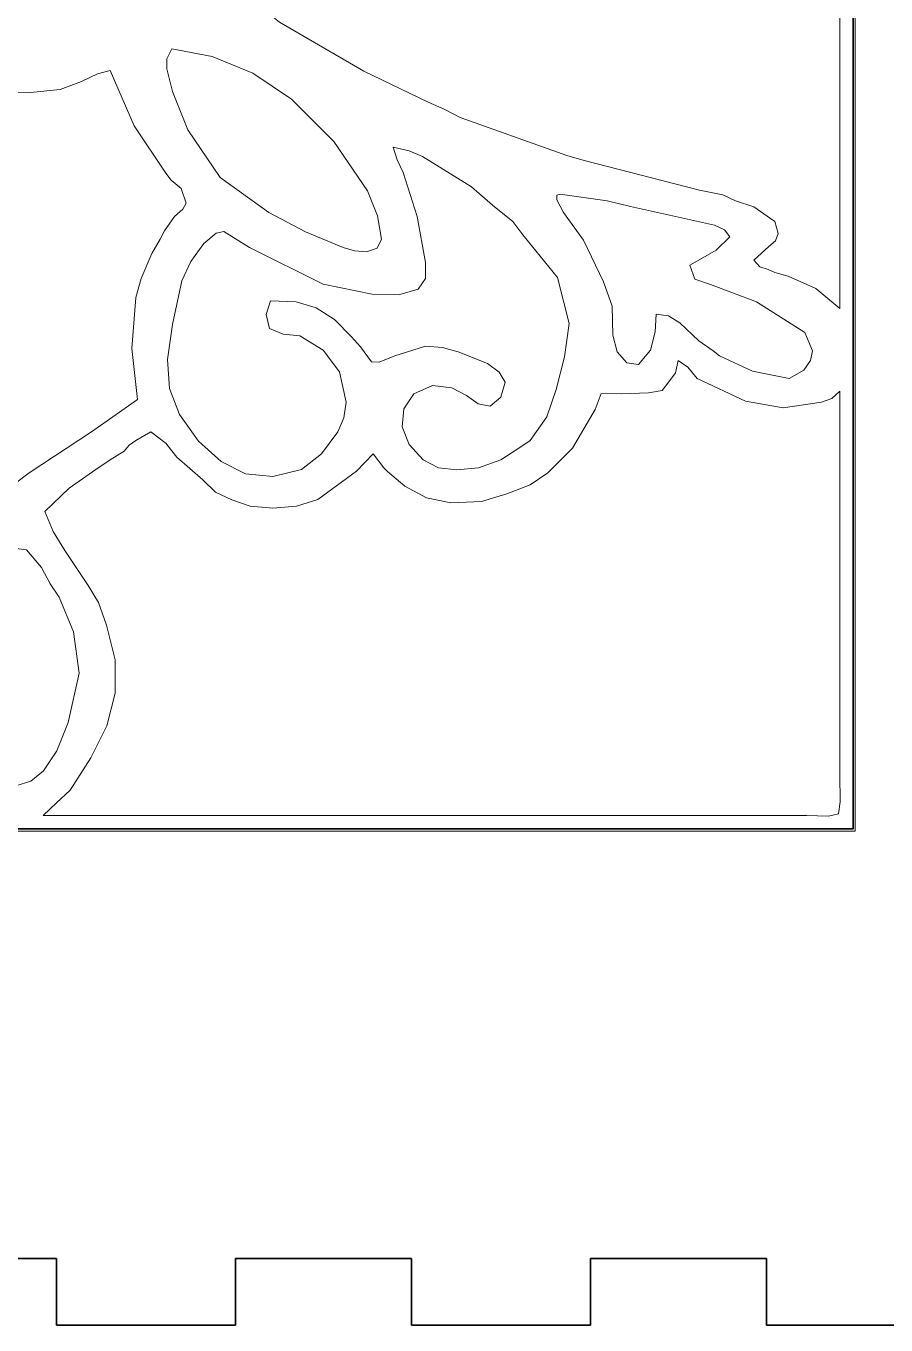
# Model space of a CAD drawing. Header units: millimetres. Extents: x -423 to 44, y -358 to 68.
# Drawn here: x -277.8 to -239, y -357.7 to -299.2 of the extents above; entities that cross this region are included whole.
import ezdxf

# ---------------------------------------------------------------- set-up
doc = ezdxf.new("R2010")
doc.units = ezdxf.units.MM
doc.header["$MEASUREMENT"] = 0
doc.layers.add('Capa 1', color=7, linetype='Continuous')

msp = doc.modelspace()

# ---------------------------------------------------------------- linework, layer by layer
at = {"layer": 'Capa 1', "color": 250, "lineweight": 5}
for points, knots in [([(-316.1, -335.45), (-316.1, -335.45), (-240.4, -335.45), (-240.4, -335.45), (-240.4, -335.45), (-240.4, -335.45), (-240.4, -259.75), (-240.4, -259.75), (-240.4, -259.75), (-240.4, -259.75), (-316.1, -259.75), (-316.1, -259.75), (-316.1, -259.75), (-316.1, -259.75), (-316.1, -335.45), (-316.1, -335.45)], [0, 0, 0, 0, 0.2, 0.2, 0.2, 0.2, 0.4, 0.4, 0.4, 0.4, 0.6, 0.6, 0.6, 0.6, 1, 1, 1, 1]), ([(-244.975, -285.575), (-244.975, -285.575), (-244.4, -286.1), (-244.4, -286.1), (-244.4, -286.1), (-244.4, -286.1), (-244.35, -286.125), (-244.35, -286.125), (-244.35, -286.125), (-244.35, -286.125), (-244, -286.425), (-244, -286.425), (-244, -286.425), (-244, -286.425), (-243.875, -286.925), (-243.875, -286.925), (-243.875, -286.925), (-243.875, -286.925), (-244.3, -287.525), (-244.3, -287.525), (-244.3, -287.525), (-244.3, -287.525), (-244.975, -287.95), (-244.975, -287.95), (-244.975, -287.95), (-244.975, -287.95), (-245.375, -288.0749), (-245.375, -288.0749), (-245.375, -288.0749), (-245.375, -288.0749), (-245.7999, -288.225), (-245.7999, -288.225), (-245.7999, -288.225), (-245.7999, -288.225), (-246.9999, -288.65), (-246.9999, -288.65), (-246.9999, -288.65), (-246.9999, -288.65), (-248.325, -288.9), (-248.325, -288.9), (-248.325, -288.9), (-248.325, -288.9), (-250.1, -289.35), (-250.1, -289.35), (-250.1, -289.35), (-250.1, -289.35), (-250.975, -289.475), (-250.975, -289.475), (-250.975, -289.475), (-250.975, -289.475), (-255.9, -291.075), (-255.9, -291.075), (-255.9, -291.075), (-255.9, -291.075), (-256.65, -291.425), (-256.65, -291.425), (-256.65, -291.425), (-256.65, -291.425), (-262.625, -294.075), (-262.625, -294.075), (-262.625, -294.075), (-262.625, -294.075), (-263.95, -294.875), (-263.95, -294.875), (-263.95, -294.875), (-263.95, -294.875), (-264.7, -295.225), (-264.7, -295.225), (-264.7, -295.225), (-264.7, -295.225), (-267.3, -296.95), (-267.3, -296.95), (-267.3, -296.95), (-267.3, -296.95), (-267.575, -297.225), (-267.575, -297.225), (-267.575, -297.225), (-267.575, -297.225), (-267.65, -297.65), (-267.65, -297.65), (-267.65, -297.65), (-267.65, -297.65), (-267.1, -298.4), (-267.1, -298.4), (-267.1, -298.4), (-267.1, -298.4), (-266.35, -299), (-266.35, -299), (-266.35, -299), (-266.35, -299), (-262.55, -301.2), (-262.55, -301.2), (-262.55, -301.2), (-262.55, -301.2), (-259.65, -302.6), (-259.65, -302.6), (-259.65, -302.6), (-259.65, -302.6), (-258.925, -302.925), (-258.925, -302.925), (-258.925, -302.925), (-258.925, -302.925), (-258.2, -303.3), (-258.2, -303.3), (-258.2, -303.3), (-258.2, -303.3), (-253.4, -305), (-253.4, -305), (-253.4, -305), (-253.4, -305), (-252.625, -305.225), (-252.625, -305.225), (-252.625, -305.225), (-252.625, -305.225), (-247.425, -306.575), (-247.425, -306.575), (-247.425, -306.575), (-247.425, -306.575), (-246.375, -306.775), (-246.375, -306.775), (-246.375, -306.775), (-246.375, -306.775), (-245.7999, -307.05), (-245.7999, -307.05), (-245.7999, -307.05), (-245.7999, -307.05), (-244.975, -307.3249), (-244.975, -307.3249), (-244.975, -307.3249), (-244.975, -307.3249), (-244.2249, -307.85), (-244.2249, -307.85), (-244.2249, -307.85), (-244.2249, -307.85), (-244.0249, -307.975), (-244.0249, -307.975), (-244.0249, -307.975), (-244.0249, -307.975), (-243.875, -308.525), (-243.875, -308.525), (-243.875, -308.525), (-243.875, -308.525), (-244, -308.85), (-244, -308.85), (-244, -308.85), (-244, -308.85), (-244.3, -309.1), (-244.3, -309.1), (-244.3, -309.1), (-244.3, -309.1), (-244.975, -309.725), (-244.975, -309.725), (-244.975, -309.725), (-244.975, -309.725), (-244.7, -310.025), (-244.7, -310.025), (-244.7, -310.025), (-244.7, -310.025), (-244.325, -310.15), (-244.325, -310.15), (-244.325, -310.15), (-244.325, -310.15), (-244.0249, -310.275), (-244.0249, -310.275), (-244.0249, -310.275), (-244.0249, -310.275), (-243.4249, -310.45), (-243.4249, -310.45), (-243.4249, -310.45), (-243.4249, -310.45), (-242.175, -311), (-242.175, -311), (-242.175, -311), (-242.175, -311), (-241.1, -311.9), (-241.1, -311.9), (-241.1, -311.9), (-241.1, -311.9), (-241.1, -283.375), (-241.1, -283.375), (-241.1, -283.375), (-241.1, -283.375), (-241.675, -283.925), (-241.675, -283.925), (-241.675, -283.925), (-241.675, -283.925), (-242.875, -284.625), (-242.875, -284.625), (-242.875, -284.625), (-242.875, -284.625), (-244.0249, -285), (-244.0249, -285), (-244.0249, -285), (-244.0249, -285), (-244.975, -285.575), (-244.975, -285.575)], [0, 0, 0, 0, 0.02, 0.02, 0.02, 0.02, 0.04, 0.04, 0.04, 0.04, 0.06, 0.06, 0.06, 0.06, 0.08, 0.08, 0.08, 0.08, 0.1, 0.1, 0.1, 0.1, 0.12, 0.12, 0.12, 0.12, 0.14, 0.14, 0.14, 0.14, 0.16, 0.16, 0.16, 0.16, 0.18, 0.18, 0.18, 0.18, 0.2, 0.2, 0.2, 0.2, 0.22, 0.22, 0.22, 0.22, 0.24, 0.24, 0.24, 0.24, 0.26, 0.26, 0.26, 0.26, 0.28, 0.28, 0.28, 0.28, 0.3, 0.3, 0.3, 0.3, 0.32, 0.32, 0.32, 0.32, 0.34, 0.34, 0.34, 0.34, 0.36, 0.36, 0.36, 0.36, 0.38, 0.38, 0.38, 0.38, 0.4, 0.4, 0.4, 0.4, 0.42, 0.42, 0.42, 0.42, 0.44, 0.44, 0.44, 0.44, 0.46, 0.46, 0.46, 0.46, 0.48, 0.48, 0.48, 0.48, 0.5, 0.5, 0.5, 0.5, 0.52, 0.52, 0.52, 0.52, 0.54, 0.54, 0.54, 0.54, 0.56, 0.56, 0.56, 0.56, 0.58, 0.58, 0.58, 0.58, 0.6, 0.6, 0.6, 0.6, 0.62, 0.62, 0.62, 0.62, 0.64, 0.64, 0.64, 0.64, 0.66, 0.66, 0.66, 0.66, 0.68, 0.68, 0.68, 0.68, 0.7, 0.7, 0.7, 0.7, 0.72, 0.72, 0.72, 0.72, 0.74, 0.74, 0.74, 0.74, 0.76, 0.76, 0.76, 0.76, 0.78, 0.78, 0.78, 0.78, 0.8, 0.8, 0.8, 0.8, 0.82, 0.82, 0.82, 0.82, 0.84, 0.84, 0.84, 0.84, 0.86, 0.86, 0.86, 0.86, 0.88, 0.88, 0.88, 0.88, 0.9, 0.9, 0.9, 0.9, 0.92, 0.92, 0.92, 0.92, 0.94, 0.94, 0.94, 0.94, 0.96, 0.96, 0.96, 0.96, 1, 1, 1, 1]), ([(-261.75, -308.775), (-261.75, -308.775), (-261.925, -307.7249), (-261.925, -307.7249), (-261.925, -307.7249), (-261.925, -307.7249), (-262.375, -306.6), (-262.375, -306.6), (-262.375, -306.6), (-262.375, -306.6), (-263.9, -304.375), (-263.9, -304.375), (-263.9, -304.375), (-263.9, -304.375), (-265.8, -302.475), (-265.8, -302.475), (-265.8, -302.475), (-265.8, -302.475), (-267.55, -301.3), (-267.55, -301.3), (-267.55, -301.3), (-267.55, -301.3), (-269.375, -300.55), (-269.375, -300.55), (-269.375, -300.55), (-269.375, -300.55), (-271.1999, -300.2), (-271.1999, -300.2), (-271.1999, -300.2), (-271.1999, -300.2), (-271.425, -300.65), (-271.425, -300.65), (-271.425, -300.65), (-271.425, -300.65), (-271.425, -301.1), (-271.425, -301.1), (-271.425, -301.1), (-271.425, -301.1), (-271.175, -302.125), (-271.175, -302.125), (-271.175, -302.125), (-271.175, -302.125), (-270.475, -303.85), (-270.475, -303.85), (-270.475, -303.85), (-270.475, -303.85), (-269.0249, -306), (-269.0249, -306), (-269.0249, -306), (-269.0249, -306), (-266.825, -307.575), (-266.825, -307.575), (-266.825, -307.575), (-266.825, -307.575), (-265.175, -308.45), (-265.175, -308.45), (-265.175, -308.45), (-265.175, -308.45), (-263.475, -309.15), (-263.475, -309.15), (-263.475, -309.15), (-263.475, -309.15), (-262.975, -309.3), (-262.975, -309.3), (-262.975, -309.3), (-262.975, -309.3), (-262.425, -309.35), (-262.425, -309.35), (-262.425, -309.35), (-262.425, -309.35), (-261.95, -309.175), (-261.95, -309.175), (-261.95, -309.175), (-261.95, -309.175), (-261.75, -308.775), (-261.75, -308.775)], [0, 0, 0, 0, 0.05, 0.05, 0.05, 0.05, 0.1, 0.1, 0.1, 0.1, 0.15, 0.15, 0.15, 0.15, 0.2, 0.2, 0.2, 0.2, 0.25, 0.25, 0.25, 0.25, 0.3, 0.3, 0.3, 0.3, 0.35, 0.35, 0.35, 0.35, 0.4, 0.4, 0.4, 0.4, 0.45, 0.45, 0.45, 0.45, 0.5, 0.5, 0.5, 0.5, 0.55, 0.55, 0.55, 0.55, 0.6, 0.6, 0.6, 0.6, 0.65, 0.65, 0.65, 0.65, 0.7, 0.7, 0.7, 0.7, 0.75, 0.75, 0.75, 0.75, 0.8, 0.8, 0.8, 0.8, 0.85, 0.85, 0.85, 0.85, 0.9, 0.9, 0.9, 0.9, 1, 1, 1, 1]), ([(-283.5, -313.35), (-283.5, -313.35), (-283.775, -315.8), (-283.775, -315.8), (-283.775, -315.8), (-283.775, -315.8), (-278.25, -319.775), (-278.25, -319.775), (-278.25, -319.775), (-278.25, -319.775), (-277.625, -319.3), (-277.625, -319.3), (-277.625, -319.3), (-277.625, -319.3), (-274.825, -317.45), (-274.825, -317.45), (-274.825, -317.45), (-274.825, -317.45), (-272.75, -316), (-272.75, -316), (-272.75, -316), (-272.75, -316), (-273, -313.7), (-273, -313.7), (-273, -313.7), (-273, -313.7), (-272.825, -311.4), (-272.825, -311.4), (-272.825, -311.4), (-272.825, -311.4), (-272.575, -310.55), (-272.575, -310.55), (-272.575, -310.55), (-272.575, -310.55), (-272.1, -309.425), (-272.1, -309.425), (-272.1, -309.425), (-272.1, -309.425), (-271.725, -308.775), (-271.725, -308.775), (-271.725, -308.775), (-271.725, -308.775), (-271.525, -308.4), (-271.525, -308.4), (-271.525, -308.4), (-271.525, -308.4), (-271.075, -307.75), (-271.075, -307.75), (-271.075, -307.75), (-271.075, -307.75), (-270.7, -307.425), (-270.7, -307.425), (-270.7, -307.425), (-270.7, -307.425), (-270.55, -307.15), (-270.55, -307.15), (-270.55, -307.15), (-270.55, -307.15), (-270.775, -306.5), (-270.775, -306.5), (-270.775, -306.5), (-270.775, -306.5), (-271.225, -306.1249), (-271.225, -306.1249), (-271.225, -306.1249), (-271.225, -306.1249), (-271.475, -305.8), (-271.475, -305.8), (-271.475, -305.8), (-271.475, -305.8), (-272.9, -303.675), (-272.9, -303.675), (-272.9, -303.675), (-272.9, -303.675), (-273.975, -301.1749), (-273.975, -301.1749), (-273.975, -301.1749), (-273.975, -301.1749), (-274.55, -301.325), (-274.55, -301.325), (-274.55, -301.325), (-274.55, -301.325), (-275.275, -301.675), (-275.275, -301.675), (-275.275, -301.675), (-275.275, -301.675), (-276.225, -302.025), (-276.225, -302.025), (-276.225, -302.025), (-276.225, -302.025), (-277.575, -302.175), (-277.575, -302.175), (-277.575, -302.175), (-277.575, -302.175), (-279.2, -302.15), (-279.2, -302.15), (-279.2, -302.15), (-279.2, -302.15), (-280.8, -301.75), (-280.8, -301.75), (-280.8, -301.75), (-280.8, -301.75), (-281.675, -301.325), (-281.675, -301.325), (-281.675, -301.325), (-281.675, -301.325), (-282.575, -301.05), (-282.575, -301.05), (-282.575, -301.05), (-282.575, -301.05), (-283.95, -304.175), (-283.95, -304.175), (-283.95, -304.175), (-283.95, -304.175), (-285.375, -306.1249), (-285.375, -306.1249), (-285.375, -306.1249), (-285.375, -306.1249), (-285.925, -306.775), (-285.925, -306.775), (-285.925, -306.775), (-285.925, -306.775), (-285.95, -307.1249), (-285.95, -307.1249), (-285.95, -307.1249), (-285.95, -307.1249), (-285.85, -307.35), (-285.85, -307.35), (-285.85, -307.35), (-285.85, -307.35), (-285.6, -307.475), (-285.6, -307.475), (-285.6, -307.475), (-285.6, -307.475), (-285.475, -307.575), (-285.475, -307.575), (-285.475, -307.575), (-285.475, -307.575), (-285.475, -307.6), (-285.475, -307.6), (-285.475, -307.6), (-285.475, -307.6), (-285.4, -307.775), (-285.4, -307.775), (-285.4, -307.775), (-285.4, -307.775), (-284.975, -308.35), (-284.975, -308.35), (-284.975, -308.35), (-284.975, -308.35), (-284.275, -309.55), (-284.275, -309.55), (-284.275, -309.55), (-284.275, -309.55), (-283.675, -311.375), (-283.675, -311.375), (-283.675, -311.375), (-283.675, -311.375), (-283.5, -313.35), (-283.5, -313.35)], [0, 0, 0, 0, 0.0243902, 0.0243902, 0.0243902, 0.0243902, 0.0487805, 0.0487805, 0.0487805, 0.0487805, 0.0731707, 0.0731707, 0.0731707, 0.0731707, 0.097561, 0.097561, 0.097561, 0.097561, 0.1219512, 0.1219512, 0.1219512, 0.1219512, 0.1463415, 0.1463415, 0.1463415, 0.1463415, 0.1707317, 0.1707317, 0.1707317, 0.1707317, 0.195122, 0.195122, 0.195122, 0.195122, 0.2195122, 0.2195122, 0.2195122, 0.2195122, 0.2439024, 0.2439024, 0.2439024, 0.2439024, 0.2682927, 0.2682927, 0.2682927, 0.2682927, 0.2926829, 0.2926829, 0.2926829, 0.2926829, 0.3170732, 0.3170732, 0.3170732, 0.3170732, 0.3414634, 0.3414634, 0.3414634, 0.3414634, 0.3658537, 0.3658537, 0.3658537, 0.3658537, 0.3902439, 0.3902439, 0.3902439, 0.3902439, 0.4146341, 0.4146341, 0.4146341, 0.4146341, 0.4390244, 0.4390244, 0.4390244, 0.4390244, 0.4634146, 0.4634146, 0.4634146, 0.4634146, 0.4878049, 0.4878049, 0.4878049, 0.4878049, 0.5121951, 0.5121951, 0.5121951, 0.5121951, 0.5365854, 0.5365854, 0.5365854, 0.5365854, 0.5609756, 0.5609756, 0.5609756, 0.5609756, 0.5853659, 0.5853659, 0.5853659, 0.5853659, 0.6097561, 0.6097561, 0.6097561, 0.6097561, 0.6341463, 0.6341463, 0.6341463, 0.6341463, 0.6585366, 0.6585366, 0.6585366, 0.6585366, 0.6829268, 0.6829268, 0.6829268, 0.6829268, 0.7073171, 0.7073171, 0.7073171, 0.7073171, 0.7317073, 0.7317073, 0.7317073, 0.7317073, 0.7560976, 0.7560976, 0.7560976, 0.7560976, 0.7804878, 0.7804878, 0.7804878, 0.7804878, 0.804878, 0.804878, 0.804878, 0.804878, 0.8292683, 0.8292683, 0.8292683, 0.8292683, 0.8536585, 0.8536585, 0.8536585, 0.8536585, 0.8780488, 0.8780488, 0.8780488, 0.8780488, 0.902439, 0.902439, 0.902439, 0.902439, 0.9268293, 0.9268293, 0.9268293, 0.9268293, 0.9512195, 0.9512195, 0.9512195, 0.9512195, 1, 1, 1, 1]), ([(-266.75, -311.55), (-266.75, -311.55), (-265.6, -311.6), (-265.6, -311.6), (-265.6, -311.6), (-265.6, -311.6), (-264.7, -311.875), (-264.7, -311.875), (-264.7, -311.875), (-264.7, -311.875), (-263.875, -312.4), (-263.875, -312.4), (-263.875, -312.4), (-263.875, -312.4), (-263.1, -313.175), (-263.1, -313.175), (-263.1, -313.175), (-263.1, -313.175), (-262.7, -313.625), (-262.7, -313.625), (-262.7, -313.625), (-262.7, -313.625), (-262.2, -314.3), (-262.2, -314.3), (-262.2, -314.3), (-262.2, -314.3), (-261.85, -314.325), (-261.85, -314.325), (-261.85, -314.325), (-261.85, -314.325), (-261.15, -314.025), (-261.15, -314.025), (-261.15, -314.025), (-261.15, -314.025), (-259.775, -313.6), (-259.775, -313.6), (-259.775, -313.6), (-259.775, -313.6), (-259, -313.65), (-259, -313.65), (-259, -313.65), (-259, -313.65), (-258.3, -313.85), (-258.3, -313.85), (-258.3, -313.85), (-258.3, -313.85), (-256.975, -314.375), (-256.975, -314.375), (-256.975, -314.375), (-256.975, -314.375), (-256.45, -314.775), (-256.45, -314.775), (-256.45, -314.775), (-256.45, -314.775), (-256.175, -315.225), (-256.175, -315.225), (-256.175, -315.225), (-256.175, -315.225), (-256.375, -315.9), (-256.375, -315.9), (-256.375, -315.9), (-256.375, -315.9), (-256.85, -316.3), (-256.85, -316.3), (-256.85, -316.3), (-256.85, -316.3), (-257.4, -316.2), (-257.4, -316.2), (-257.4, -316.2), (-257.4, -316.2), (-257.925, -315.825), (-257.925, -315.825), (-257.925, -315.825), (-257.925, -315.825), (-258.575, -315.475), (-258.575, -315.475), (-258.575, -315.475), (-258.575, -315.475), (-259.45, -315.375), (-259.45, -315.375), (-259.45, -315.375), (-259.45, -315.375), (-260.3, -315.75), (-260.3, -315.75), (-260.3, -315.75), (-260.3, -315.75), (-260.75, -316.425), (-260.75, -316.425), (-260.75, -316.425), (-260.75, -316.425), (-260.825, -317.225), (-260.825, -317.225), (-260.825, -317.225), (-260.825, -317.225), (-260.5, -318.025), (-260.5, -318.025), (-260.5, -318.025), (-260.5, -318.025), (-259.875, -318.725), (-259.875, -318.725), (-259.875, -318.725), (-259.875, -318.725), (-259.175, -319.075), (-259.175, -319.075), (-259.175, -319.075), (-259.175, -319.075), (-258.35, -319.175), (-258.35, -319.175), (-258.35, -319.175), (-258.35, -319.175), (-257.375, -319.075), (-257.375, -319.075), (-257.375, -319.075), (-257.375, -319.075), (-256.375, -318.725), (-256.375, -318.725), (-256.375, -318.725), (-256.375, -318.725), (-255.6, -318.225), (-255.6, -318.225), (-255.6, -318.225), (-255.6, -318.225), (-255.05, -317.85), (-255.05, -317.85), (-255.05, -317.85), (-255.05, -317.85), (-254.3, -316.775), (-254.3, -316.775), (-254.3, -316.775), (-254.3, -316.775), (-253.875, -315.55), (-253.875, -315.55), (-253.875, -315.55), (-253.875, -315.55), (-253.5, -314.0749), (-253.5, -314.0749), (-253.5, -314.0749), (-253.5, -314.0749), (-253.3, -312.575), (-253.3, -312.575), (-253.3, -312.575), (-253.3, -312.575), (-253.825, -310.4999), (-253.825, -310.4999), (-253.825, -310.4999), (-253.825, -310.4999), (-255.375, -308.575), (-255.375, -308.575), (-255.375, -308.575), (-255.375, -308.575), (-255.825, -307.975), (-255.825, -307.975), (-255.825, -307.975), (-255.825, -307.975), (-256.75, -307.25), (-256.75, -307.25), (-256.75, -307.25), (-256.75, -307.25), (-257.7, -306.425), (-257.7, -306.425), (-257.7, -306.425), (-257.7, -306.425), (-259.8999, -305.05), (-259.8999, -305.05), (-259.8999, -305.05), (-259.8999, -305.05), (-260.5, -304.8), (-260.5, -304.8), (-260.5, -304.8), (-260.5, -304.8), (-261.225, -304.625), (-261.225, -304.625), (-261.225, -304.625), (-261.225, -304.625), (-261.05, -305.2), (-261.05, -305.2), (-261.05, -305.2), (-261.05, -305.2), (-260.775, -305.775), (-260.775, -305.775), (-260.775, -305.775), (-260.775, -305.775), (-260.15, -307.75), (-260.15, -307.75), (-260.15, -307.75), (-260.15, -307.75), (-259.775, -309.825), (-259.775, -309.825), (-259.775, -309.825), (-259.775, -309.825), (-259.775, -310.55), (-259.775, -310.55), (-259.775, -310.55), (-259.775, -310.55), (-260.0999, -311.025), (-260.0999, -311.025), (-260.0999, -311.025), (-260.0999, -311.025), (-260.925, -311.275), (-260.925, -311.275), (-260.925, -311.275), (-260.925, -311.275), (-262.175, -311.25), (-262.175, -311.25), (-262.175, -311.25), (-262.175, -311.25), (-264.375, -310.8), (-264.375, -310.8), (-264.375, -310.8), (-264.375, -310.8), (-267.7, -309.15), (-267.7, -309.15), (-267.7, -309.15), (-267.7, -309.15), (-268.85, -308.425), (-268.85, -308.425), (-268.85, -308.425), (-268.85, -308.425), (-269.2, -308.5), (-269.2, -308.5), (-269.2, -308.5), (-269.2, -308.5), (-269.75, -308.975), (-269.75, -308.975), (-269.75, -308.975), (-269.75, -308.975), (-270.35, -309.775), (-270.35, -309.775), (-270.35, -309.775), (-270.35, -309.775), (-270.75, -310.65), (-270.75, -310.65), (-270.75, -310.65), (-270.75, -310.65), (-271.175, -312.625), (-271.175, -312.625), (-271.175, -312.625), (-271.175, -312.625), (-271.3999, -314.2), (-271.3999, -314.2), (-271.3999, -314.2), (-271.3999, -314.2), (-271.3, -315.5), (-271.3, -315.5), (-271.3, -315.5), (-271.3, -315.5), (-270.85, -316.675), (-270.85, -316.675), (-270.85, -316.675), (-270.85, -316.675), (-270, -317.875), (-270, -317.875), (-270, -317.875), (-270, -317.875), (-268.975, -318.8), (-268.975, -318.8), (-268.975, -318.8), (-268.975, -318.8), (-267.875, -319.35), (-267.875, -319.35), (-267.875, -319.35), (-267.875, -319.35), (-266.65, -319.475), (-266.65, -319.475), (-266.65, -319.475), (-266.65, -319.475), (-265.35, -319.15), (-265.35, -319.15), (-265.35, -319.15), (-265.35, -319.15), (-264.45, -318.45), (-264.45, -318.45), (-264.45, -318.45), (-264.45, -318.45), (-263.725, -317.45), (-263.725, -317.45), (-263.725, -317.45), (-263.725, -317.45), (-263.45, -316.825), (-263.45, -316.825), (-263.45, -316.825), (-263.45, -316.825), (-263.35, -316.125), (-263.35, -316.125), (-263.35, -316.125), (-263.35, -316.125), (-263.65, -314.75), (-263.65, -314.75), (-263.65, -314.75), (-263.65, -314.75), (-264.375, -313.775), (-264.375, -313.775), (-264.375, -313.775), (-264.375, -313.775), (-265.425, -313.125), (-265.425, -313.125), (-265.425, -313.125), (-265.425, -313.125), (-266.175, -313.05), (-266.175, -313.05), (-266.175, -313.05), (-266.175, -313.05), (-266.8, -312.8), (-266.8, -312.8), (-266.8, -312.8), (-266.8, -312.8), (-266.95, -312.175), (-266.95, -312.175), (-266.95, -312.175), (-266.95, -312.175), (-266.75, -311.55), (-266.75, -311.55)], [0, 0, 0, 0, 0.0126582, 0.0126582, 0.0126582, 0.0126582, 0.0253165, 0.0253165, 0.0253165, 0.0253165, 0.0379747, 0.0379747, 0.0379747, 0.0379747, 0.0506329, 0.0506329, 0.0506329, 0.0506329, 0.0632911, 0.0632911, 0.0632911, 0.0632911, 0.0759494, 0.0759494, 0.0759494, 0.0759494, 0.0886076, 0.0886076, 0.0886076, 0.0886076, 0.1012658, 0.1012658, 0.1012658, 0.1012658, 0.1139241, 0.1139241, 0.1139241, 0.1139241, 0.1265823, 0.1265823, 0.1265823, 0.1265823, 0.1392405, 0.1392405, 0.1392405, 0.1392405, 0.1518987, 0.1518987, 0.1518987, 0.1518987, 0.164557, 0.164557, 0.164557, 0.164557, 0.1772152, 0.1772152, 0.1772152, 0.1772152, 0.1898734, 0.1898734, 0.1898734, 0.1898734, 0.2025316, 0.2025316, 0.2025316, 0.2025316, 0.2151899, 0.2151899, 0.2151899, 0.2151899, 0.2278481, 0.2278481, 0.2278481, 0.2278481, 0.2405063, 0.2405063, 0.2405063, 0.2405063, 0.2531646, 0.2531646, 0.2531646, 0.2531646, 0.2658228, 0.2658228, 0.2658228, 0.2658228, 0.278481, 0.278481, 0.278481, 0.278481, 0.2911392, 0.2911392, 0.2911392, 0.2911392, 0.3037975, 0.3037975, 0.3037975, 0.3037975, 0.3164557, 0.3164557, 0.3164557, 0.3164557, 0.3291139, 0.3291139, 0.3291139, 0.3291139, 0.3417722, 0.3417722, 0.3417722, 0.3417722, 0.3544304, 0.3544304, 0.3544304, 0.3544304, 0.3670886, 0.3670886, 0.3670886, 0.3670886, 0.3797468, 0.3797468, 0.3797468, 0.3797468, 0.3924051, 0.3924051, 0.3924051, 0.3924051, 0.4050633, 0.4050633, 0.4050633, 0.4050633, 0.4177215, 0.4177215, 0.4177215, 0.4177215, 0.4303797, 0.4303797, 0.4303797, 0.4303797, 0.443038, 0.443038, 0.443038, 0.443038, 0.4556962, 0.4556962, 0.4556962, 0.4556962, 0.4683544, 0.4683544, 0.4683544, 0.4683544, 0.4810127, 0.4810127, 0.4810127, 0.4810127, 0.4936709, 0.4936709, 0.4936709, 0.4936709, 0.5063291, 0.5063291, 0.5063291, 0.5063291, 0.5189873, 0.5189873, 0.5189873, 0.5189873, 0.5316456, 0.5316456, 0.5316456, 0.5316456, 0.5443038, 0.5443038, 0.5443038, 0.5443038, 0.556962, 0.556962, 0.556962, 0.556962, 0.5696203, 0.5696203, 0.5696203, 0.5696203, 0.5822785, 0.5822785, 0.5822785, 0.5822785, 0.5949367, 0.5949367, 0.5949367, 0.5949367, 0.6075949, 0.6075949, 0.6075949, 0.6075949, 0.6202532, 0.6202532, 0.6202532, 0.6202532, 0.6329114, 0.6329114, 0.6329114, 0.6329114, 0.6455696, 0.6455696, 0.6455696, 0.6455696, 0.6582278, 0.6582278, 0.6582278, 0.6582278, 0.6708861, 0.6708861, 0.6708861, 0.6708861, 0.6835443, 0.6835443, 0.6835443, 0.6835443, 0.6962025, 0.6962025, 0.6962025, 0.6962025, 0.7088608, 0.7088608, 0.7088608, 0.7088608, 0.721519, 0.721519, 0.721519, 0.721519, 0.7341772, 0.7341772, 0.7341772, 0.7341772, 0.7468354, 0.7468354, 0.7468354, 0.7468354, 0.7594937, 0.7594937, 0.7594937, 0.7594937, 0.7721519, 0.7721519, 0.7721519, 0.7721519, 0.7848101, 0.7848101, 0.7848101, 0.7848101, 0.7974684, 0.7974684, 0.7974684, 0.7974684, 0.8101266, 0.8101266, 0.8101266, 0.8101266, 0.8227848, 0.8227848, 0.8227848, 0.8227848, 0.835443, 0.835443, 0.835443, 0.835443, 0.8481013, 0.8481013, 0.8481013, 0.8481013, 0.8607595, 0.8607595, 0.8607595, 0.8607595, 0.8734177, 0.8734177, 0.8734177, 0.8734177, 0.8860759, 0.8860759, 0.8860759, 0.8860759, 0.8987342, 0.8987342, 0.8987342, 0.8987342, 0.9113924, 0.9113924, 0.9113924, 0.9113924, 0.9240506, 0.9240506, 0.9240506, 0.9240506, 0.9367089, 0.9367089, 0.9367089, 0.9367089, 0.9493671, 0.9493671, 0.9493671, 0.9493671, 0.9620253, 0.9620253, 0.9620253, 0.9620253, 0.9746835, 0.9746835, 0.9746835, 0.9746835, 1, 1, 1, 1]), ([(-249.3749, -312.15), (-249.3749, -312.15), (-248.825, -312.225), (-248.825, -312.225), (-248.825, -312.225), (-248.825, -312.225), (-248.3, -312.55), (-248.3, -312.55), (-248.3, -312.55), (-248.3, -312.55), (-247.45, -313.35), (-247.45, -313.35), (-247.45, -313.35), (-247.45, -313.35), (-246.7999, -313.8), (-246.7999, -313.8), (-246.7999, -313.8), (-246.7999, -313.8), (-246.525, -314.025), (-246.525, -314.025), (-246.525, -314.025), (-246.525, -314.025), (-245.025, -314.725), (-245.025, -314.725), (-245.025, -314.725), (-245.025, -314.725), (-243.375, -315.05), (-243.375, -315.05), (-243.375, -315.05), (-243.375, -315.05), (-242.725, -314.675), (-242.725, -314.675), (-242.725, -314.675), (-242.725, -314.675), (-242.4249, -314.25), (-242.4249, -314.25), (-242.4249, -314.25), (-242.4249, -314.25), (-242.325, -313.8), (-242.325, -313.8), (-242.325, -313.8), (-242.325, -313.8), (-242.675, -312.975), (-242.675, -312.975), (-242.675, -312.975), (-242.675, -312.975), (-244.85, -311.6), (-244.85, -311.6), (-244.85, -311.6), (-244.85, -311.6), (-246.925, -310.825), (-246.925, -310.825), (-246.925, -310.825), (-246.925, -310.825), (-247.625, -310.575), (-247.625, -310.575), (-247.625, -310.575), (-247.625, -310.575), (-247.85, -309.95), (-247.85, -309.95), (-247.85, -309.95), (-247.85, -309.95), (-247.375, -309.675), (-247.375, -309.675), (-247.375, -309.675), (-247.375, -309.675), (-246.675, -309.275), (-246.675, -309.275), (-246.675, -309.275), (-246.675, -309.275), (-246.05, -308.675), (-246.05, -308.675), (-246.05, -308.675), (-246.05, -308.675), (-246.3, -308.35), (-246.3, -308.35), (-246.3, -308.35), (-246.3, -308.35), (-246.75, -308.15), (-246.75, -308.15), (-246.75, -308.15), (-246.75, -308.15), (-250.525, -307.3), (-250.525, -307.3), (-250.525, -307.3), (-250.525, -307.3), (-251.575, -307.05), (-251.575, -307.05), (-251.575, -307.05), (-251.575, -307.05), (-253.7, -306.75), (-253.7, -306.75), (-253.7, -306.75), (-253.7, -306.75), (-253.85, -306.8), (-253.85, -306.8), (-253.85, -306.8), (-253.85, -306.8), (-253.85, -307), (-253.85, -307), (-253.85, -307), (-253.85, -307), (-253.5499, -307.575), (-253.5499, -307.575), (-253.5499, -307.575), (-253.5499, -307.575), (-252.65, -308.825), (-252.65, -308.825), (-252.65, -308.825), (-252.65, -308.825), (-251.75, -310.6999), (-251.75, -310.6999), (-251.75, -310.6999), (-251.75, -310.6999), (-251.35, -311.8), (-251.35, -311.8), (-251.35, -311.8), (-251.35, -311.8), (-251.325, -313.1), (-251.325, -313.1), (-251.325, -313.1), (-251.325, -313.1), (-251.125, -313.85), (-251.125, -313.85), (-251.125, -313.85), (-251.125, -313.85), (-250.7, -314.35), (-250.7, -314.35), (-250.7, -314.35), (-250.7, -314.35), (-250.1749, -314.425), (-250.1749, -314.425), (-250.1749, -314.425), (-250.1749, -314.425), (-249.625, -313.775), (-249.625, -313.775), (-249.625, -313.775), (-249.625, -313.775), (-249.425, -312.95), (-249.425, -312.95), (-249.425, -312.95), (-249.425, -312.95), (-249.3749, -312.15), (-249.3749, -312.15)], [0, 0, 0, 0, 0.027027, 0.027027, 0.027027, 0.027027, 0.0540541, 0.0540541, 0.0540541, 0.0540541, 0.0810811, 0.0810811, 0.0810811, 0.0810811, 0.1081081, 0.1081081, 0.1081081, 0.1081081, 0.1351351, 0.1351351, 0.1351351, 0.1351351, 0.1621622, 0.1621622, 0.1621622, 0.1621622, 0.1891892, 0.1891892, 0.1891892, 0.1891892, 0.2162162, 0.2162162, 0.2162162, 0.2162162, 0.2432432, 0.2432432, 0.2432432, 0.2432432, 0.2702703, 0.2702703, 0.2702703, 0.2702703, 0.2972973, 0.2972973, 0.2972973, 0.2972973, 0.3243243, 0.3243243, 0.3243243, 0.3243243, 0.3513514, 0.3513514, 0.3513514, 0.3513514, 0.3783784, 0.3783784, 0.3783784, 0.3783784, 0.4054054, 0.4054054, 0.4054054, 0.4054054, 0.4324324, 0.4324324, 0.4324324, 0.4324324, 0.4594595, 0.4594595, 0.4594595, 0.4594595, 0.4864865, 0.4864865, 0.4864865, 0.4864865, 0.5135135, 0.5135135, 0.5135135, 0.5135135, 0.5405405, 0.5405405, 0.5405405, 0.5405405, 0.5675676, 0.5675676, 0.5675676, 0.5675676, 0.5945946, 0.5945946, 0.5945946, 0.5945946, 0.6216216, 0.6216216, 0.6216216, 0.6216216, 0.6486486, 0.6486486, 0.6486486, 0.6486486, 0.6756757, 0.6756757, 0.6756757, 0.6756757, 0.7027027, 0.7027027, 0.7027027, 0.7027027, 0.7297297, 0.7297297, 0.7297297, 0.7297297, 0.7567568, 0.7567568, 0.7567568, 0.7567568, 0.7837838, 0.7837838, 0.7837838, 0.7837838, 0.8108108, 0.8108108, 0.8108108, 0.8108108, 0.8378378, 0.8378378, 0.8378378, 0.8378378, 0.8648649, 0.8648649, 0.8648649, 0.8648649, 0.8918919, 0.8918919, 0.8918919, 0.8918919, 0.9189189, 0.9189189, 0.9189189, 0.9189189, 0.9459459, 0.9459459, 0.9459459, 0.9459459, 1, 1, 1, 1]), ([(-262.125, -318.45), (-262.125, -318.45), (-262.8749, -319.2249), (-262.8749, -319.2249), (-262.8749, -319.2249), (-262.8749, -319.2249), (-264.625, -320.5), (-264.625, -320.5), (-264.625, -320.5), (-264.625, -320.5), (-265.575, -320.8), (-265.575, -320.8), (-265.575, -320.8), (-265.575, -320.8), (-266.65, -320.9), (-266.65, -320.9), (-266.65, -320.9), (-266.65, -320.9), (-267.675, -320.8), (-267.675, -320.8), (-267.675, -320.8), (-267.675, -320.8), (-268.5, -320.525), (-268.5, -320.525), (-268.5, -320.525), (-268.5, -320.525), (-269.2249, -320.175), (-269.2249, -320.175), (-269.2249, -320.175), (-269.2249, -320.175), (-269.8, -319.6249), (-269.8, -319.6249), (-269.8, -319.6249), (-269.8, -319.6249), (-270.975, -318.6), (-270.975, -318.6), (-270.975, -318.6), (-270.975, -318.6), (-271.425, -318.025), (-271.425, -318.025), (-271.425, -318.025), (-271.425, -318.025), (-271.45, -317.975), (-271.45, -317.975), (-271.45, -317.975), (-271.45, -317.975), (-272.15, -317.45), (-272.15, -317.45), (-272.15, -317.45), (-272.15, -317.45), (-272.825, -317.85), (-272.825, -317.85), (-272.825, -317.85), (-272.825, -317.85), (-273.125, -318.05), (-273.125, -318.05), (-273.125, -318.05), (-273.125, -318.05), (-273.35, -318.325), (-273.35, -318.325), (-273.35, -318.325), (-273.35, -318.325), (-273.975, -318.725), (-273.975, -318.725), (-273.975, -318.725), (-273.975, -318.725), (-274.625, -319.15), (-274.625, -319.15), (-274.625, -319.15), (-274.625, -319.15), (-275.825, -320), (-275.825, -320), (-275.825, -320), (-275.825, -320), (-276.925, -321.05), (-276.925, -321.05), (-276.925, -321.05), (-276.925, -321.05), (-276.55, -321.95), (-276.55, -321.95), (-276.55, -321.95), (-276.55, -321.95), (-276.025, -322.7999), (-276.025, -322.7999), (-276.025, -322.7999), (-276.025, -322.7999), (-274.9749, -324.375), (-274.9749, -324.375), (-274.9749, -324.375), (-274.9749, -324.375), (-274.5, -325.15), (-274.5, -325.15), (-274.5, -325.15), (-274.5, -325.15), (-274.15, -326.1749), (-274.15, -326.1749), (-274.15, -326.1749), (-274.15, -326.1749), (-273.75, -327.725), (-273.75, -327.725), (-273.75, -327.725), (-273.75, -327.725), (-273.75, -329.225), (-273.75, -329.225), (-273.75, -329.225), (-273.75, -329.225), (-274.125, -330.7), (-274.125, -330.7), (-274.125, -330.7), (-274.125, -330.7), (-274.85, -332.15), (-274.85, -332.15), (-274.85, -332.15), (-274.85, -332.15), (-275.7749, -333.6), (-275.7749, -333.6), (-275.7749, -333.6), (-275.7749, -333.6), (-276.4, -334.175), (-276.4, -334.175), (-276.4, -334.175), (-276.4, -334.175), (-277, -334.75), (-277, -334.75), (-277, -334.75), (-277, -334.75), (-242.6, -334.75), (-242.6, -334.75), (-242.6, -334.75), (-242.6, -334.75), (-241.6, -334.775), (-241.6, -334.775), (-241.6, -334.775), (-241.6, -334.775), (-241.15, -334.675), (-241.15, -334.675), (-241.15, -334.675), (-241.15, -334.675), (-241.075, -334.125), (-241.075, -334.125), (-241.075, -334.125), (-241.075, -334.125), (-241.1, -332.9), (-241.1, -332.9), (-241.1, -332.9), (-241.1, -332.9), (-241.1, -315.625), (-241.1, -315.625), (-241.1, -315.625), (-241.1, -315.625), (-241.45, -315.95), (-241.45, -315.95), (-241.45, -315.95), (-241.45, -315.95), (-241.925, -316.125), (-241.925, -316.125), (-241.925, -316.125), (-241.925, -316.125), (-243.65, -316.375), (-243.65, -316.375), (-243.65, -316.375), (-243.65, -316.375), (-245.35, -316.075), (-245.35, -316.075), (-245.35, -316.075), (-245.35, -316.075), (-247.525, -315.05), (-247.525, -315.05), (-247.525, -315.05), (-247.525, -315.05), (-247.95, -314.55), (-247.95, -314.55), (-247.95, -314.55), (-247.95, -314.55), (-248.375, -314.25), (-248.375, -314.25), (-248.375, -314.25), (-248.375, -314.25), (-248.5, -314.8), (-248.5, -314.8), (-248.5, -314.8), (-248.5, -314.8), (-248.8, -315.2), (-248.8, -315.2), (-248.8, -315.2), (-248.8, -315.2), (-249.1, -315.6), (-249.1, -315.6), (-249.1, -315.6), (-249.1, -315.6), (-249.725, -315.7), (-249.725, -315.7), (-249.725, -315.7), (-249.725, -315.7), (-250.95, -315.75), (-250.95, -315.75), (-250.95, -315.75), (-250.95, -315.75), (-251.85, -315.725), (-251.85, -315.725), (-251.85, -315.725), (-251.85, -315.725), (-252.125, -316.4499), (-252.125, -316.4499), (-252.125, -316.4499), (-252.125, -316.4499), (-253.1499, -318.2), (-253.1499, -318.2), (-253.1499, -318.2), (-253.1499, -318.2), (-253.875, -318.925), (-253.875, -318.925), (-253.875, -318.925), (-253.875, -318.925), (-254.25, -319.3), (-254.25, -319.3), (-254.25, -319.3), (-254.25, -319.3), (-255.05, -319.85), (-255.05, -319.85), (-255.05, -319.85), (-255.05, -319.85), (-256.1, -320.25), (-256.1, -320.25), (-256.1, -320.25), (-256.1, -320.25), (-257.25, -320.6), (-257.25, -320.6), (-257.25, -320.6), (-257.25, -320.6), (-258.625, -320.65), (-258.625, -320.65), (-258.625, -320.65), (-258.625, -320.65), (-259.725, -320.4249), (-259.725, -320.4249), (-259.725, -320.4249), (-259.725, -320.4249), (-260.7, -319.9), (-260.7, -319.9), (-260.7, -319.9), (-260.7, -319.9), (-261.475, -319.25), (-261.475, -319.25), (-261.475, -319.25), (-261.475, -319.25), (-261.65, -319.075), (-261.65, -319.075), (-261.65, -319.075), (-261.65, -319.075), (-262.125, -318.45), (-262.125, -318.45)], [0, 0, 0, 0, 0.015625, 0.015625, 0.015625, 0.015625, 0.03125, 0.03125, 0.03125, 0.03125, 0.046875, 0.046875, 0.046875, 0.046875, 0.0625, 0.0625, 0.0625, 0.0625, 0.078125, 0.078125, 0.078125, 0.078125, 0.09375, 0.09375, 0.09375, 0.09375, 0.109375, 0.109375, 0.109375, 0.109375, 0.125, 0.125, 0.125, 0.125, 0.140625, 0.140625, 0.140625, 0.140625, 0.15625, 0.15625, 0.15625, 0.15625, 0.171875, 0.171875, 0.171875, 0.171875, 0.1875, 0.1875, 0.1875, 0.1875, 0.203125, 0.203125, 0.203125, 0.203125, 0.21875, 0.21875, 0.21875, 0.21875, 0.234375, 0.234375, 0.234375, 0.234375, 0.25, 0.25, 0.25, 0.25, 0.265625, 0.265625, 0.265625, 0.265625, 0.28125, 0.28125, 0.28125, 0.28125, 0.296875, 0.296875, 0.296875, 0.296875, 0.3125, 0.3125, 0.3125, 0.3125, 0.328125, 0.328125, 0.328125, 0.328125, 0.34375, 0.34375, 0.34375, 0.34375, 0.359375, 0.359375, 0.359375, 0.359375, 0.375, 0.375, 0.375, 0.375, 0.390625, 0.390625, 0.390625, 0.390625, 0.40625, 0.40625, 0.40625, 0.40625, 0.421875, 0.421875, 0.421875, 0.421875, 0.4375, 0.4375, 0.4375, 0.4375, 0.453125, 0.453125, 0.453125, 0.453125, 0.46875, 0.46875, 0.46875, 0.46875, 0.484375, 0.484375, 0.484375, 0.484375, 0.5, 0.5, 0.5, 0.5, 0.515625, 0.515625, 0.515625, 0.515625, 0.53125, 0.53125, 0.53125, 0.53125, 0.546875, 0.546875, 0.546875, 0.546875, 0.5625, 0.5625, 0.5625, 0.5625, 0.578125, 0.578125, 0.578125, 0.578125, 0.59375, 0.59375, 0.59375, 0.59375, 0.609375, 0.609375, 0.609375, 0.609375, 0.625, 0.625, 0.625, 0.625, 0.640625, 0.640625, 0.640625, 0.640625, 0.65625, 0.65625, 0.65625, 0.65625, 0.671875, 0.671875, 0.671875, 0.671875, 0.6875, 0.6875, 0.6875, 0.6875, 0.703125, 0.703125, 0.703125, 0.703125, 0.71875, 0.71875, 0.71875, 0.71875, 0.734375, 0.734375, 0.734375, 0.734375, 0.75, 0.75, 0.75, 0.75, 0.765625, 0.765625, 0.765625, 0.765625, 0.78125, 0.78125, 0.78125, 0.78125, 0.796875, 0.796875, 0.796875, 0.796875, 0.8125, 0.8125, 0.8125, 0.8125, 0.828125, 0.828125, 0.828125, 0.828125, 0.84375, 0.84375, 0.84375, 0.84375, 0.859375, 0.859375, 0.859375, 0.859375, 0.875, 0.875, 0.875, 0.875, 0.890625, 0.890625, 0.890625, 0.890625, 0.90625, 0.90625, 0.90625, 0.90625, 0.921875, 0.921875, 0.921875, 0.921875, 0.9375, 0.9375, 0.9375, 0.9375, 0.953125, 0.953125, 0.953125, 0.953125, 0.96875, 0.96875, 0.96875, 0.96875, 1, 1, 1, 1]), ([(-281.1249, -328.25), (-281.1249, -328.25), (-280.8, -329.925), (-280.8, -329.925), (-280.8, -329.925), (-280.8, -329.925), (-280.25, -331.5), (-280.25, -331.5), (-280.25, -331.5), (-280.25, -331.5), (-279.45, -332.7249), (-279.45, -332.7249), (-279.45, -332.7249), (-279.45, -332.7249), (-278.9, -333.175), (-278.9, -333.175), (-278.9, -333.175), (-278.9, -333.175), (-278.225, -333.4), (-278.225, -333.4), (-278.225, -333.4), (-278.225, -333.4), (-277.55, -333.2), (-277.55, -333.2), (-277.55, -333.2), (-277.55, -333.2), (-276.975, -332.7249), (-276.975, -332.7249), (-276.975, -332.7249), (-276.975, -332.7249), (-276.375, -331.825), (-276.375, -331.825), (-276.375, -331.825), (-276.375, -331.825), (-275.875, -330.55), (-275.875, -330.55), (-275.875, -330.55), (-275.875, -330.55), (-275.3749, -328.325), (-275.3749, -328.325), (-275.3749, -328.325), (-275.3749, -328.325), (-275.625, -326.475), (-275.625, -326.475), (-275.625, -326.475), (-275.625, -326.475), (-276.275, -324.9), (-276.275, -324.9), (-276.275, -324.9), (-276.275, -324.9), (-276.675, -324.3), (-276.675, -324.3), (-276.675, -324.3), (-276.675, -324.3), (-277.075, -323.575), (-277.075, -323.575), (-277.075, -323.575), (-277.075, -323.575), (-277.7499, -322.775), (-277.7499, -322.775), (-277.7499, -322.775), (-277.7499, -322.775), (-278.325, -322.7), (-278.325, -322.7), (-278.325, -322.7), (-278.325, -322.7), (-278.875, -322.775), (-278.875, -322.775), (-278.875, -322.775), (-278.875, -322.775), (-279.375, -323.3999), (-279.375, -323.3999), (-279.375, -323.3999), (-279.375, -323.3999), (-280.625, -325.675), (-280.625, -325.675), (-280.625, -325.675), (-280.625, -325.675), (-281, -326.9), (-281, -326.9), (-281, -326.9), (-281, -326.9), (-281.1249, -328.25), (-281.1249, -328.25)], [0, 0, 0, 0, 0.0454545, 0.0454545, 0.0454545, 0.0454545, 0.0909091, 0.0909091, 0.0909091, 0.0909091, 0.1363636, 0.1363636, 0.1363636, 0.1363636, 0.1818182, 0.1818182, 0.1818182, 0.1818182, 0.2272727, 0.2272727, 0.2272727, 0.2272727, 0.2727273, 0.2727273, 0.2727273, 0.2727273, 0.3181818, 0.3181818, 0.3181818, 0.3181818, 0.3636364, 0.3636364, 0.3636364, 0.3636364, 0.4090909, 0.4090909, 0.4090909, 0.4090909, 0.4545455, 0.4545455, 0.4545455, 0.4545455, 0.5, 0.5, 0.5, 0.5, 0.5454545, 0.5454545, 0.5454545, 0.5454545, 0.5909091, 0.5909091, 0.5909091, 0.5909091, 0.6363636, 0.6363636, 0.6363636, 0.6363636, 0.6818182, 0.6818182, 0.6818182, 0.6818182, 0.7272727, 0.7272727, 0.7272727, 0.7272727, 0.7727273, 0.7727273, 0.7727273, 0.7727273, 0.8181818, 0.8181818, 0.8181818, 0.8181818, 0.8636364, 0.8636364, 0.8636364, 0.8636364, 0.9090909, 0.9090909, 0.9090909, 0.9090909, 1, 1, 1, 1])]:
    msp.add_open_spline(points, degree=3, knots=knots, dxfattribs=at)
at = {"layer": 'Capa 1', "color": 250, "lineweight": 35}
msp.add_open_spline([(-316.025, -335.35), (-316.025, -335.35), (-240.5, -335.35), (-240.5, -335.35), (-240.5, -335.35), (-240.5, -335.35), (-240.5, -259.825), (-240.5, -259.825), (-240.5, -259.825), (-240.5, -259.825), (-316.025, -259.825), (-316.025, -259.825), (-316.025, -259.825), (-316.025, -259.825), (-316.025, -335.35), (-316.025, -335.35)], degree=3, knots=[0, 0, 0, 0, 0.2, 0.2, 0.2, 0.2, 0.4, 0.4, 0.4, 0.4, 0.6, 0.6, 0.6, 0.6, 1, 1, 1, 1], dxfattribs=at)
for points in [[(-284.325, -354.7), (-284.325, -354.7), (-276.4, -354.7), (-276.4, -354.7)], [(-276.4, -354.7), (-276.4, -354.7), (-276.4, -357.7), (-276.4, -357.7)], [(-268.325, -354.7), (-268.325, -354.7), (-260.4, -354.7), (-260.4, -354.7)], [(-268.325, -357.7), (-268.325, -357.7), (-268.325, -354.7), (-268.325, -354.7)], [(-260.4, -354.7), (-260.4, -354.7), (-260.4, -357.7), (-260.4, -357.7)], [(-252.325, -354.7), (-252.325, -354.7), (-244.4, -354.7), (-244.4, -354.7)], [(-252.325, -357.7), (-252.325, -357.7), (-252.325, -354.7), (-252.325, -354.7)], [(-244.4, -354.7), (-244.4, -354.7), (-244.4, -357.7), (-244.4, -357.7)], [(-276.4, -357.7), (-276.4, -357.7), (-268.325, -357.7), (-268.325, -357.7)], [(-260.4, -357.7), (-260.4, -357.7), (-252.325, -357.7), (-252.325, -357.7)], [(-244.4, -357.7), (-244.4, -357.7), (-236.325, -357.7), (-236.325, -357.7)]]:
    msp.add_open_spline(points, degree=3, dxfattribs=at)

doc.saveas('drawing.dxf')
